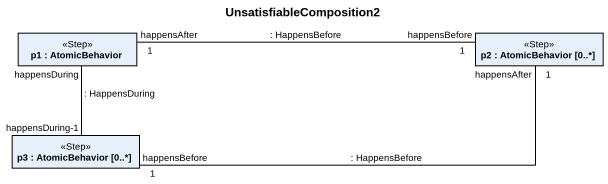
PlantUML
@startuml
title UnsatisfiableComposition2
rectangle "p1 : AtomicBehavior" as p1 <<Step>>
rectangle "p2 : AtomicBehavior [0..*]" as p2 <<Step>>
rectangle "p3 : AtomicBehavior [0..*]" as p3 <<Step>>
p1 "happensAfter\n1" -right- "happensBefore\n1" p2 : : HappensBefore
p2 "happensAfter\n1" -left- "happensBefore\n1" p3 : : HappensBefore
p3 "happensDuring-1" -up- "happensDuring" p1 : : HappensDuring
@enduml
